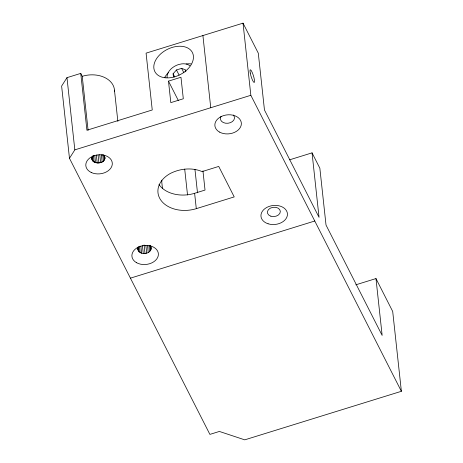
<?xml version="1.0" encoding="UTF-8"?>
<svg xmlns="http://www.w3.org/2000/svg" width="463" height="463" viewBox="0 0 463 463"><rect width="100%" height="100%" fill="white"/><g stroke="black" fill="none" stroke-linecap="round" stroke-linejoin="round"><path stroke-width="0.69" d="M150.932 246.657C153.444 255.454 134.999 255.981 138.489 247.097M92.415 156.419C89.562 163.352 101.351 165.002 104.366 159.984L104.979 157.524L103.486 154.989L104.615 156.332L104.893 158.774L103.44 161.066C100.066 163.867 93.132 163.815 91.801 158.878L91.882 157.64L93.127 155.69M88.103 130.311L82.235 76.314L80.747 73.391L66.979 77.657L61.625 86.083L69.473 158.294L209.889 434.392L219.387 431.447L244.742 439.85L401.375 391.299L392.699 311.46L375.973 278.57L355.827 284.814M69.473 158.294L74.827 149.862L66.979 77.657M173.457 76.974L173.11 73.791L176.472 69.959L181.646 68.356L185.599 69.919L185.808 71.829M289.473 159.857L312.045 152.859L319.048 217.338L264.466 110.009L258.29 53.17L243.023 23.15L146.077 53.141L152.252 109.98L86.922 130.23L80.747 73.391M168.48 81.129L180.969 77.257L183.307 98.764L170.818 102.636L168.48 81.129L178.272 100.384M74.827 149.862L250.842 95.297L243.023 23.15M158.977 184.506A28.816 20.656 -6.2 0 0 194.622 193.297L205.028 190.073L202.95 170.916M196.295 208.663L234.214 196.908L218.727 166.431L202.082 171.594C191.954 167.224 179.985 168.561 170.291 173.475A28.816 20.656 -6.2 0 0 161.06 200.456A28.816 20.656 -6.2 0 0 196.295 208.663L194.622 193.297M130.427 278.153L314.771 221.007M149.931 245.824L151.088 248.093M312.045 152.859L319.852 168.208L326.021 225.053L382.149 335.415L375.973 278.57M250.842 95.297L401.375 391.299M181.646 68.356L183.909 72.801M176.472 69.959L179.088 75.099M173.11 73.791L174.73 76.974M93.41 155.539L94.111 161.992M92.403 156.118L92.953 161.136M91.934 157.918L92.166 160.071M91.645 157.443L91.801 158.878M202.904 35.524L210.752 107.729M194.952 169.394L197.493 192.805M184.708 169.111L187.521 194.975M162.484 188.638L161.79 182.243A24.51 17.571 -6.2 0 0 161.766 180.182M150.614 245.755L151.002 249.343M149.925 245.535L150.469 250.558M148.907 245.917L149.532 251.658M147.471 245.384L148.247 252.561M145.851 245.315L146.707 253.215M144.08 244.95L145.017 253.568M142.43 245.697L143.287 253.597M140.862 246.119L141.643 253.296M139.485 246.235L140.185 252.7M138.478 246.808L139.027 251.831M137.847 247.173L138.234 250.767M137.714 248.127L137.87 249.563M114.465 90.152L117.862 121.416M104.58 155.898L104.893 158.774M103.822 154.949L104.366 159.984M102.74 154.601L103.44 161.066M101.38 154.764L102.161 161.946M99.765 154.683L100.621 162.582M98.069 155.007L98.926 162.901M96.339 155.012L97.201 162.907M94.776 155.441L95.552 162.617M167.074 77.634A13.3 8.947 -27 0 1 178.562 64.548L181.826 63.859A13.3 8.947 -27 0 1 189.876 65.804M164.62 77.622A21.055 14.168 -27 0 1 168.3 72.685M186.12 63.929A21.055 14.168 -27 0 1 191.051 63.906M82.235 76.314A24.209 17.357 -6.2 0 1 114.488 91.431M233.259 114.998A7.095 5.087 -6.2 0 1 228.016 123.251A7.095 5.087 -6.2 0 1 221.054 116.352M250.246 73.073A6.65 1.215 72.8 0 0 254.204 82.472A6.65 1.215 72.8 0 0 252.364 72.795A6.65 1.215 72.8 0 0 250.246 73.073M268.089 223.779A13.3 9.532 -6.2 0 0 287.448 213.848A13.3 9.532 -6.2 0 0 267.064 207.285A13.3 9.532 -6.2 0 0 268.089 223.779M91.205 172.462A13.3 9.532 -6.2 0 0 112.237 164.706A13.3 9.532 -6.2 0 0 93.729 155.869A13.3 9.532 -6.2 0 0 91.205 172.462M270.878 216.204A6.499 4.659 -6.2 0 0 280.341 211.348A6.499 4.659 -6.2 0 0 270.375 208.142A6.499 4.659 -6.2 0 0 270.878 216.204M165.1 77.772A21.055 14.168 -27 0 0 193.389 55.942A21.055 14.168 -27 0 0 162.357 52.498A21.055 14.168 -27 0 0 165.1 77.772M136.562 262.712A13.3 9.532 -6.2 0 0 158.19 256.004A13.3 9.532 -6.2 0 0 140.688 246.206A13.3 9.532 -6.2 0 0 136.562 262.712M219.526 132.082A13.3 9.532 -6.2 0 0 241.154 125.38A13.3 9.532 -6.2 0 0 223.652 115.576A13.3 9.532 -6.2 0 0 219.526 132.082"/></g></svg>
